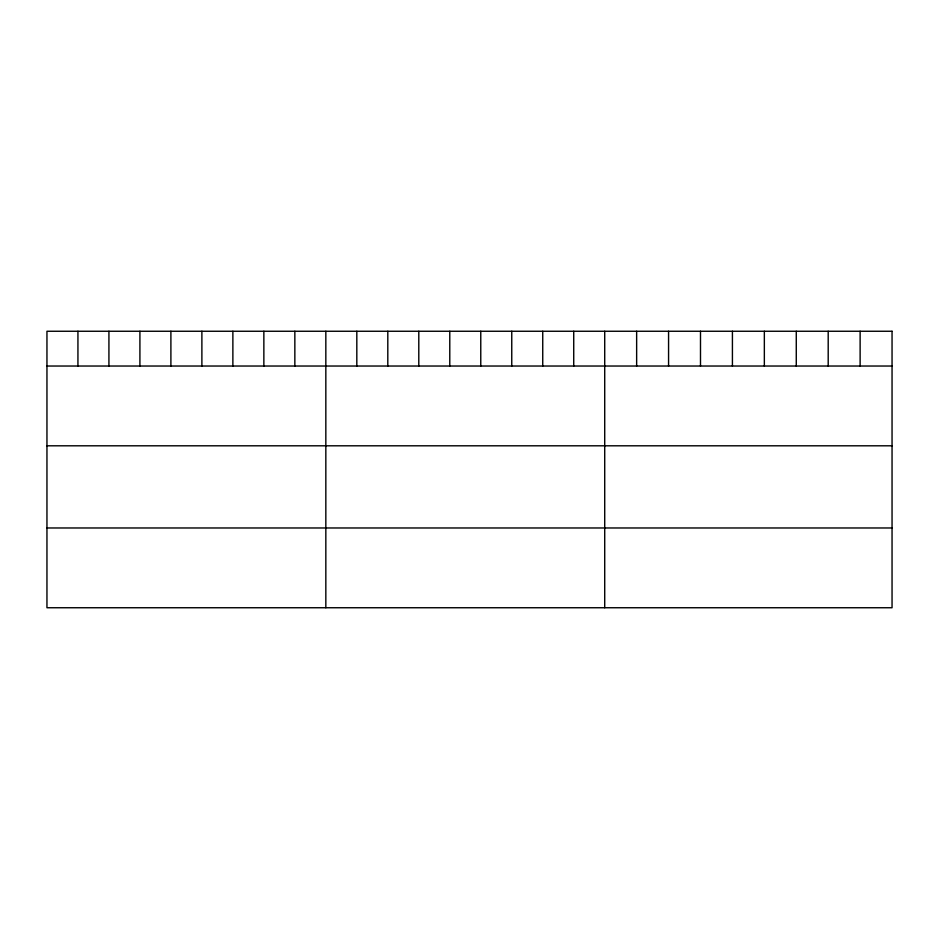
<?xml version="1.0" encoding="UTF-8"?>
<svg xmlns="http://www.w3.org/2000/svg" width="939" height="939" viewBox="0 0 939 939"><rect width="100%" height="100%" fill="white"/><g stroke="black" fill="none" stroke-linecap="round" stroke-linejoin="round"><path stroke-width="1.41" d="M46.95 366.034L892.05 366.034M46.95 445.802L892.05 445.802M46.95 527.976L892.05 527.976M860.124 331.256L860.124 366.034M828.198 331.256L828.198 366.034M796.272 331.256L796.272 366.034M764.346 331.256L764.346 366.034M732.42 331.256L732.42 366.034M700.494 331.256L700.494 366.034M668.568 331.256L668.568 366.034M636.642 331.256L636.642 366.034M604.716 331.256L604.716 607.744M573.729 331.256L573.729 366.034M542.742 331.256L542.742 366.034M511.755 331.256L511.755 366.034M480.768 331.256L480.768 366.034M449.781 331.256L449.781 366.034M418.794 331.256L418.794 366.034M387.807 331.256L387.807 366.034M356.82 331.256L356.82 366.034M325.833 331.256L325.833 607.744M294.846 331.256L294.846 366.034M263.859 331.256L263.859 366.034M232.872 331.256L232.872 366.034M201.885 331.256L201.885 366.034M170.898 331.256L170.898 366.034M139.911 331.256L139.911 366.034M108.924 331.256L108.924 366.034M77.937 331.256L77.937 366.034M892.05 331.256L46.95 331.256L46.95 607.744L892.05 607.744L892.05 331.256"/></g></svg>
